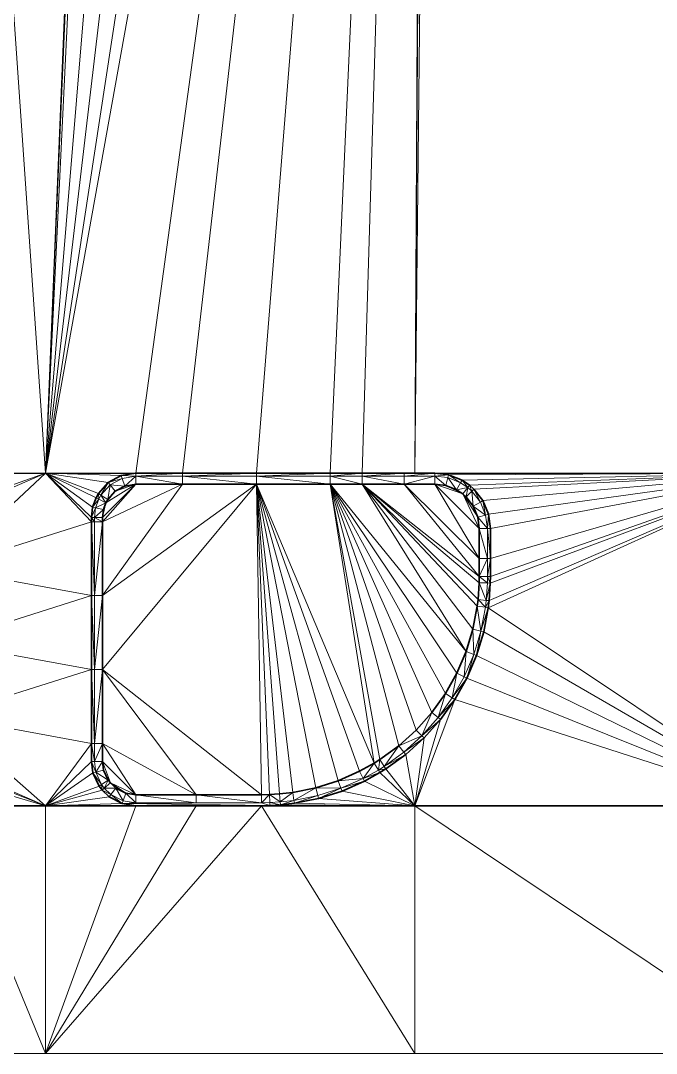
# Model space of a CAD drawing. Header units: metres. Extents: x 246428 to 246884, y 7418966 to 7419490.
# Drawn here: x 246719.67 to 246728.28, y 7419380.21 to 7419394.18 of the extents above; entities that cross this region are included whole.
import ezdxf

# ---------------------------------------------------------------- set-up
doc = ezdxf.new("R2010")
doc.units = ezdxf.units.M
doc.linetypes.add('blank name', pattern=[0])
doc.linetypes.add('HIDDEN', pattern=[9.525, 6.35, -3.175])
doc.layers.add('_12D_UNMAPPED', color=7, linetype='Continuous')
doc.layers.add('GRADELINES', color=250, linetype='HIDDEN', lineweight=25)
for name, color, linetype, lineweight, true_color in [('KERB_BACK', 7, 'Continuous', 35, 0x5fd2ff), ('KERB_LINE', 7, 'Continuous', 18, 0xb9b9b9), ('KERB_LIP', 7, 'Continuous', 35, 0x5fd2ff), ('KERB_TOP', 7, 'Continuous', 18, 0xb9b9b9)]:
    doc.layers.add(name, color=color, linetype=linetype, lineweight=lineweight, true_color=true_color)

msp = doc.modelspace()

# ---------------------------------------------------------------- linework, layer by layer
at = {"layer": '_12D_UNMAPPED', "color": 3, "linetype": 'blank name', "lineweight": 0}
for points in [[(246730.008, 7419388.055, 35.487), (246725.383, 7419416.69, 35.116), (246732.825, 7419416.708, 35.252)], [(246720.008, 7419388.055, 35.305), (246718.029, 7419416.655, 34.983), (246721.187, 7419416.657, 35.04)], [(246720.008, 7419388.055, 35.305), (246718.629, 7419388.055, 35.28), (246718.029, 7419416.655, 34.983)], [(246721.229, 7419416.655, 35.041), (246720.008, 7419388.055, 35.305), (246721.187, 7419416.657, 35.04)], [(246722.387, 7419416.655, 35.062), (246723.387, 7419416.655, 35.081), (246720.008, 7419388.055, 35.305)], [(246721.387, 7419416.655, 35.044), (246722.387, 7419416.655, 35.062), (246720.008, 7419388.055, 35.305)], [(246720.008, 7419388.055, 35.305), (246723.387, 7419416.655, 35.081), (246724.387, 7419416.655, 35.099)], [(246721.387, 7419416.655, 35.044), (246720.008, 7419388.055, 35.305), (246721.229, 7419416.655, 35.041)], [(246720.008, 7419388.055, 35.305), (246724.387, 7419416.655, 35.099), (246725.157, 7419416.655, 35.113)], [(246721.229, 7419388.055, 35.327), (246720.008, 7419388.055, 35.305), (246725.157, 7419416.655, 35.113)], [(246721.229, 7419388.055, 35.327), (246725.157, 7419416.655, 35.113), (246721.23, 7419388.055, 35.327)], [(246721.23, 7419388.055, 35.327), (246725.157, 7419416.655, 35.113), (246721.862, 7419388.055, 35.34)], [(246725.157, 7419416.655, 35.113), (246722.862, 7419388.055, 35.359), (246721.862, 7419388.055, 35.34)], [(246725.157, 7419416.655, 35.113), (246723.862, 7419388.055, 35.379), (246722.862, 7419388.055, 35.359)], [(246725.157, 7419416.655, 35.113), (246724.295, 7419388.055, 35.388), (246723.862, 7419388.055, 35.379)], [(246725.008, 7419388.055, 35.396), (246724.295, 7419388.055, 35.388), (246725.157, 7419416.655, 35.113)], [(246725.309, 7419416.671, 35.116), (246725.008, 7419388.055, 35.396), (246725.187, 7419416.656, 35.113)], [(246730.008, 7419388.055, 35.487), (246725.008, 7419388.055, 35.396), (246725.309, 7419416.671, 35.116)], [(246725.187, 7419416.656, 35.113), (246725.008, 7419388.055, 35.396), (246725.157, 7419416.655, 35.113)], [(246730.008, 7419388.055, 35.487), (246725.309, 7419416.671, 35.116), (246725.383, 7419416.69, 35.116)], [(246718.629, 7419388.055, 35.28), (246720.008, 7419388.055, 35.305), (246718.619, 7419387.565, 35.274)], [(246720.008, 7419388.055, 35.305), (246718.629, 7419387.455, 35.274), (246718.619, 7419387.565, 35.274)], [(246718.629, 7419386.765, 35.267), (246720.008, 7419388.055, 35.305), (246720.629, 7419387.398, 35.31)], [(246720.008, 7419388.055, 35.305), (246718.629, 7419386.765, 35.267), (246718.629, 7419387.455, 35.274)], [(246720.008, 7419388.055, 35.305), (246720.692, 7419387.721, 35.314), (246720.646, 7419387.596, 35.312)], [(246720.008, 7419388.055, 35.305), (246721.229, 7419388.055, 35.327), (246721.033, 7419388.022, 35.323)], [(246720.008, 7419388.055, 35.305), (246721.033, 7419388.022, 35.323), (246720.858, 7419387.927, 35.319)], [(246720.008, 7419388.055, 35.305), (246720.858, 7419387.927, 35.319), (246720.725, 7419387.779, 35.315)], [(246720.008, 7419388.055, 35.305), (246720.725, 7419387.779, 35.315), (246720.692, 7419387.721, 35.314)], [(246720.008, 7419388.055, 35.305), (246720.646, 7419387.596, 35.312), (246720.629, 7419387.455, 35.31)], [(246720.008, 7419388.055, 35.305), (246720.629, 7419387.455, 35.31), (246720.629, 7419387.398, 35.31)], [(246721.033, 7419388.022, 35.323), (246721.229, 7419388.055, 35.327), (246721.229, 7419388.015, 35.477)], [(246721.229, 7419388.015, 35.477), (246721.229, 7419388.055, 35.327), (246721.23, 7419388.015, 35.477)], [(246721.229, 7419388.055, 35.327), (246721.23, 7419388.055, 35.327), (246721.23, 7419388.015, 35.477)], [(246721.23, 7419388.055, 35.327), (246721.862, 7419388.055, 35.34), (246721.23, 7419388.015, 35.477)], [(246721.862, 7419388.055, 35.34), (246721.862, 7419388.015, 35.49), (246721.23, 7419388.015, 35.477)], [(246721.862, 7419388.055, 35.34), (246722.862, 7419388.055, 35.359), (246721.862, 7419388.015, 35.49)], [(246722.862, 7419388.055, 35.359), (246722.862, 7419388.015, 35.509), (246721.862, 7419388.015, 35.49)], [(246722.862, 7419388.055, 35.359), (246723.862, 7419388.055, 35.379), (246722.862, 7419388.015, 35.509)], [(246723.862, 7419388.055, 35.379), (246723.862, 7419388.015, 35.529), (246722.862, 7419388.015, 35.509)], [(246723.862, 7419388.055, 35.379), (246724.295, 7419388.055, 35.388), (246723.862, 7419388.015, 35.529)], [(246724.295, 7419388.055, 35.388), (246724.295, 7419388.015, 35.538), (246723.862, 7419388.015, 35.529)], [(246724.862, 7419388.055, 35.395), (246724.862, 7419388.015, 35.545), (246724.295, 7419388.015, 35.538)], [(246724.295, 7419388.055, 35.388), (246724.862, 7419388.055, 35.395), (246724.295, 7419388.015, 35.538)], [(246725.008, 7419388.055, 35.396), (246724.862, 7419388.055, 35.395), (246724.295, 7419388.055, 35.388)], [(246724.862, 7419388.055, 35.395), (246725.008, 7419388.055, 35.396), (246725.279, 7419388.055, 35.401)], [(246724.862, 7419388.015, 35.545), (246725.279, 7419388.055, 35.401), (246725.279, 7419388.015, 35.551)], [(246724.862, 7419388.015, 35.545), (246724.862, 7419388.055, 35.395), (246725.279, 7419388.055, 35.401)], [(246730.008, 7419388.055, 35.487), (246725.279, 7419388.055, 35.401), (246725.008, 7419388.055, 35.396)], [(246725.279, 7419388.055, 35.401), (246725.46, 7419388.033, 35.404), (246725.279, 7419388.015, 35.551)], [(246730.008, 7419388.055, 35.487), (246725.46, 7419388.033, 35.404), (246725.279, 7419388.055, 35.401)], [(246725.646, 7419387.96, 35.406), (246725.46, 7419388.033, 35.404), (246730.008, 7419388.055, 35.487)], [(246725.748, 7419387.891, 35.408), (246725.646, 7419387.96, 35.406), (246730.008, 7419388.055, 35.487)], [(246725.805, 7419387.84, 35.408), (246725.748, 7419387.891, 35.408), (246730.008, 7419388.055, 35.487)], [(246725.928, 7419387.683, 35.408), (246725.805, 7419387.84, 35.408), (246730.008, 7419388.055, 35.487)], [(246726.004, 7419387.499, 35.408), (246725.928, 7419387.683, 35.408), (246730.008, 7419388.055, 35.487)], [(246730.008, 7419383.555, 35.442), (246726.001, 7419386.235, 35.396), (246730.008, 7419388.055, 35.487)], [(246726.001, 7419386.235, 35.396), (246726.012, 7419386.33, 35.397), (246730.008, 7419388.055, 35.487)], [(246726.029, 7419387.305, 35.407), (246726.004, 7419387.499, 35.408), (246730.008, 7419388.055, 35.487)], [(246726.012, 7419386.33, 35.397), (246726.028, 7419386.568, 35.4), (246730.008, 7419388.055, 35.487)], [(246726.028, 7419386.568, 35.4), (246726.029, 7419386.655, 35.401), (246730.008, 7419388.055, 35.487)], [(246726.029, 7419386.901, 35.403), (246726.029, 7419387.305, 35.407), (246730.008, 7419388.055, 35.487)], [(246726.029, 7419386.655, 35.401), (246726.029, 7419386.901, 35.403), (246730.008, 7419388.055, 35.487)], [(246720.725, 7419387.779, 35.315), (246720.858, 7419387.927, 35.319), (246720.758, 7419387.758, 35.465)], [(246720.858, 7419387.927, 35.319), (246720.883, 7419387.895, 35.469), (246720.758, 7419387.758, 35.465)], [(246720.858, 7419387.927, 35.319), (246721.033, 7419388.022, 35.323), (246721.046, 7419387.984, 35.473)], [(246720.858, 7419387.927, 35.319), (246721.046, 7419387.984, 35.473), (246720.883, 7419387.895, 35.469)], [(246720.883, 7419387.895, 35.469), (246721.046, 7419387.984, 35.473), (246721.082, 7419387.881, 35.473)], [(246721.033, 7419388.022, 35.323), (246721.229, 7419388.015, 35.477), (246721.046, 7419387.984, 35.473)], [(246721.046, 7419387.984, 35.473), (246721.229, 7419388.015, 35.477), (246721.082, 7419387.881, 35.473)], [(246721.229, 7419388.015, 35.477), (246721.229, 7419387.905, 35.477), (246721.082, 7419387.881, 35.473)], [(246721.229, 7419388.015, 35.477), (246721.23, 7419388.015, 35.477), (246721.229, 7419387.905, 35.477)], [(246721.229, 7419387.905, 35.477), (246721.23, 7419388.015, 35.477), (246721.23, 7419387.905, 35.477)], [(246721.23, 7419388.015, 35.477), (246721.862, 7419387.905, 35.49), (246721.23, 7419387.905, 35.477)], [(246721.23, 7419388.015, 35.477), (246721.862, 7419388.015, 35.49), (246721.862, 7419387.905, 35.49)], [(246721.862, 7419388.015, 35.49), (246722.862, 7419388.015, 35.509), (246722.862, 7419387.905, 35.509)], [(246721.862, 7419388.015, 35.49), (246722.862, 7419387.905, 35.509), (246721.862, 7419387.905, 35.49)], [(246722.862, 7419388.015, 35.509), (246723.862, 7419387.905, 35.529), (246722.862, 7419387.905, 35.509)], [(246722.862, 7419388.015, 35.509), (246723.862, 7419388.015, 35.529), (246723.862, 7419387.905, 35.529)], [(246723.862, 7419388.015, 35.529), (246724.295, 7419387.905, 35.538), (246723.862, 7419387.905, 35.529)], [(246723.862, 7419388.015, 35.529), (246724.295, 7419388.015, 35.538), (246724.295, 7419387.905, 35.538)], [(246724.295, 7419388.015, 35.538), (246724.862, 7419387.905, 35.545), (246724.295, 7419387.905, 35.538)], [(246724.295, 7419388.015, 35.538), (246724.862, 7419388.015, 35.545), (246724.862, 7419387.905, 35.545)], [(246724.862, 7419387.905, 35.545), (246725.279, 7419388.015, 35.551), (246725.279, 7419387.905, 35.551)], [(246724.862, 7419387.905, 35.545), (246724.862, 7419388.015, 35.545), (246725.279, 7419388.015, 35.551)], [(246725.46, 7419388.033, 35.404), (246725.451, 7419387.994, 35.554), (246725.279, 7419388.015, 35.551)], [(246725.279, 7419388.015, 35.551), (246725.451, 7419387.994, 35.554), (246725.424, 7419387.888, 35.554)], [(246725.279, 7419388.015, 35.551), (246725.424, 7419387.888, 35.554), (246725.279, 7419387.905, 35.551)], [(246725.451, 7419387.994, 35.554), (246725.572, 7419387.829, 35.556), (246725.424, 7419387.888, 35.554)], [(246725.46, 7419388.033, 35.404), (246725.626, 7419387.925, 35.556), (246725.451, 7419387.994, 35.554)], [(246725.451, 7419387.994, 35.554), (246725.626, 7419387.925, 35.556), (246725.572, 7419387.829, 35.556)], [(246725.46, 7419388.033, 35.404), (246725.646, 7419387.96, 35.406), (246725.626, 7419387.925, 35.556)], [(246725.626, 7419387.925, 35.556), (246725.723, 7419387.86, 35.558), (246725.572, 7419387.829, 35.556)], [(246725.646, 7419387.96, 35.406), (246725.723, 7419387.86, 35.558), (246725.626, 7419387.925, 35.556)], [(246725.646, 7419387.96, 35.406), (246725.748, 7419387.891, 35.408), (246725.723, 7419387.86, 35.558)], [(246720.692, 7419387.721, 35.314), (246720.725, 7419387.779, 35.315), (246720.728, 7419387.704, 35.464)], [(246720.725, 7419387.779, 35.315), (246720.758, 7419387.758, 35.465), (246720.728, 7419387.704, 35.464)], [(246720.758, 7419387.758, 35.465), (246720.883, 7419387.895, 35.469), (246720.851, 7419387.698, 35.465)], [(246720.779, 7419386.398, 35.45), (246720.779, 7419387.398, 35.46), (246721.862, 7419387.905, 35.49)], [(246720.826, 7419387.655, 35.464), (246721.229, 7419387.905, 35.477), (246720.779, 7419387.455, 35.46)], [(246721.862, 7419387.905, 35.49), (246720.779, 7419387.398, 35.46), (246721.23, 7419387.905, 35.477)], [(246720.779, 7419385.398, 35.44), (246720.779, 7419386.398, 35.45), (246722.862, 7419387.905, 35.509)], [(246722.929, 7419383.705, 35.463), (246720.779, 7419385.398, 35.44), (246722.862, 7419387.905, 35.509)], [(246722.862, 7419387.905, 35.509), (246720.779, 7419386.398, 35.45), (246721.862, 7419387.905, 35.49)], [(246720.779, 7419387.398, 35.46), (246720.779, 7419387.455, 35.46), (246721.23, 7419387.905, 35.477)], [(246720.779, 7419387.455, 35.46), (246721.229, 7419387.905, 35.477), (246721.23, 7419387.905, 35.477)], [(246720.951, 7419387.809, 35.469), (246721.229, 7419387.905, 35.477), (246720.826, 7419387.655, 35.464)], [(246720.851, 7419387.698, 35.465), (246720.951, 7419387.809, 35.469), (246720.826, 7419387.655, 35.464)], [(246720.883, 7419387.895, 35.469), (246720.951, 7419387.809, 35.469), (246720.851, 7419387.698, 35.465)], [(246720.883, 7419387.895, 35.469), (246721.082, 7419387.881, 35.473), (246720.951, 7419387.809, 35.469)], [(246721.082, 7419387.881, 35.473), (246721.229, 7419387.905, 35.477), (246720.951, 7419387.809, 35.469)], [(246723.355, 7419383.736, 35.472), (246723.175, 7419383.715, 35.468), (246722.862, 7419387.905, 35.509)], [(246723.175, 7419383.715, 35.468), (246723.039, 7419383.707, 35.465), (246722.862, 7419387.905, 35.509)], [(246723.862, 7419387.905, 35.529), (246724.456, 7419384.131, 35.497), (246722.862, 7419387.905, 35.509)], [(246723.666, 7419383.799, 35.479), (246723.355, 7419383.736, 35.472), (246722.862, 7419387.905, 35.509)], [(246723.968, 7419383.894, 35.485), (246723.666, 7419383.799, 35.479), (246722.862, 7419387.905, 35.509)], [(246724.258, 7419384.021, 35.492), (246723.968, 7419383.894, 35.485), (246722.862, 7419387.905, 35.509)], [(246724.456, 7419384.131, 35.497), (246724.258, 7419384.021, 35.492), (246722.862, 7419387.905, 35.509)], [(246723.039, 7419383.707, 35.465), (246722.929, 7419383.705, 35.463), (246722.862, 7419387.905, 35.509)], [(246724.295, 7419387.905, 35.538), (246725.7, 7419385.641, 35.536), (246723.862, 7419387.905, 35.529)], [(246725.7, 7419385.641, 35.536), (246725.575, 7419385.35, 35.53), (246723.862, 7419387.905, 35.529)], [(246725.575, 7419385.35, 35.53), (246725.42, 7419385.073, 35.525), (246723.862, 7419387.905, 35.529)], [(246725.42, 7419385.073, 35.525), (246725.235, 7419384.815, 35.519), (246723.862, 7419387.905, 35.529)], [(246725.235, 7419384.815, 35.519), (246725.025, 7419384.579, 35.512), (246723.862, 7419387.905, 35.529)], [(246724.533, 7419384.179, 35.499), (246724.456, 7419384.131, 35.497), (246723.862, 7419387.905, 35.529)], [(246724.79, 7419384.366, 35.506), (246724.533, 7419384.179, 35.499), (246723.862, 7419387.905, 35.529)], [(246725.025, 7419384.579, 35.512), (246724.79, 7419384.366, 35.506), (246723.862, 7419387.905, 35.529)], [(246725.878, 7419386.572, 35.55), (246725.863, 7419386.346, 35.547), (246724.295, 7419387.905, 35.538)], [(246725.879, 7419386.655, 35.551), (246725.878, 7419386.572, 35.55), (246724.295, 7419387.905, 35.538)], [(246724.862, 7419387.905, 35.545), (246725.879, 7419386.655, 35.551), (246724.295, 7419387.905, 35.538)], [(246725.863, 7419386.346, 35.547), (246725.852, 7419386.256, 35.546), (246724.295, 7419387.905, 35.538)], [(246725.852, 7419386.256, 35.546), (246725.793, 7419385.944, 35.541), (246724.295, 7419387.905, 35.538)], [(246725.793, 7419385.944, 35.541), (246725.7, 7419385.641, 35.536), (246724.295, 7419387.905, 35.538)], [(246725.279, 7419387.905, 35.551), (246725.879, 7419386.901, 35.553), (246724.862, 7419387.905, 35.545)], [(246725.879, 7419386.901, 35.553), (246725.879, 7419386.655, 35.551), (246724.862, 7419387.905, 35.545)], [(246725.424, 7419387.888, 35.554), (246725.654, 7419387.774, 35.558), (246725.279, 7419387.905, 35.551)], [(246725.654, 7419387.774, 35.558), (246725.879, 7419387.305, 35.557), (246725.279, 7419387.905, 35.551)], [(246725.879, 7419387.305, 35.557), (246725.879, 7419386.901, 35.553), (246725.279, 7419387.905, 35.551)], [(246725.572, 7419387.829, 35.556), (246725.654, 7419387.774, 35.558), (246725.424, 7419387.888, 35.554)], [(246725.723, 7419387.86, 35.558), (246725.654, 7419387.774, 35.558), (246725.572, 7419387.829, 35.556)], [(246725.723, 7419387.86, 35.558), (246725.7, 7419387.733, 35.558), (246725.654, 7419387.774, 35.558)], [(246725.723, 7419387.86, 35.558), (246725.777, 7419387.812, 35.558), (246725.7, 7419387.733, 35.558)], [(246725.777, 7419387.812, 35.558), (246725.798, 7419387.607, 35.558), (246725.7, 7419387.733, 35.558)], [(246725.748, 7419387.891, 35.408), (246725.777, 7419387.812, 35.558), (246725.723, 7419387.86, 35.558)], [(246725.748, 7419387.891, 35.408), (246725.805, 7419387.84, 35.408), (246725.777, 7419387.812, 35.558)], [(246725.805, 7419387.84, 35.408), (246725.893, 7419387.663, 35.558), (246725.777, 7419387.812, 35.558)], [(246725.777, 7419387.812, 35.558), (246725.893, 7419387.663, 35.558), (246725.798, 7419387.607, 35.558)], [(246725.805, 7419387.84, 35.408), (246725.928, 7419387.683, 35.408), (246725.893, 7419387.663, 35.558)], [(246720.646, 7419387.596, 35.312), (246720.692, 7419387.721, 35.314), (246720.728, 7419387.704, 35.464)], [(246720.646, 7419387.596, 35.312), (246720.728, 7419387.704, 35.464), (246720.685, 7419387.587, 35.462)], [(246720.685, 7419387.587, 35.462), (246720.728, 7419387.704, 35.464), (246720.826, 7419387.655, 35.464)], [(246720.685, 7419387.587, 35.462), (246720.826, 7419387.655, 35.464), (246720.792, 7419387.561, 35.462)], [(246720.728, 7419387.704, 35.464), (246720.758, 7419387.758, 35.465), (246720.826, 7419387.655, 35.464)], [(246720.758, 7419387.758, 35.465), (246720.851, 7419387.698, 35.465), (246720.826, 7419387.655, 35.464)], [(246720.792, 7419387.561, 35.462), (246720.826, 7419387.655, 35.464), (246720.779, 7419387.455, 35.46)], [(246725.7, 7419387.733, 35.558), (246725.798, 7419387.607, 35.558), (246725.654, 7419387.774, 35.558)], [(246725.859, 7419387.46, 35.558), (246725.879, 7419387.305, 35.557), (246725.654, 7419387.774, 35.558)], [(246725.798, 7419387.607, 35.558), (246725.859, 7419387.46, 35.558), (246725.654, 7419387.774, 35.558)], [(246725.893, 7419387.663, 35.558), (246725.965, 7419387.488, 35.558), (246725.798, 7419387.607, 35.558)], [(246725.928, 7419387.683, 35.408), (246725.965, 7419387.488, 35.558), (246725.893, 7419387.663, 35.558)], [(246725.928, 7419387.683, 35.408), (246726.004, 7419387.499, 35.408), (246725.965, 7419387.488, 35.558)], [(246720.629, 7419387.455, 35.31), (246720.646, 7419387.596, 35.312), (246720.685, 7419387.587, 35.462)], [(246720.629, 7419387.455, 35.31), (246720.685, 7419387.587, 35.462), (246720.669, 7419387.455, 35.46)], [(246720.669, 7419387.455, 35.46), (246720.685, 7419387.587, 35.462), (246720.792, 7419387.561, 35.462)], [(246720.669, 7419387.455, 35.46), (246720.792, 7419387.561, 35.462), (246720.779, 7419387.455, 35.46)], [(246725.965, 7419387.488, 35.558), (246725.859, 7419387.46, 35.558), (246725.798, 7419387.607, 35.558)], [(246726.004, 7419387.499, 35.408), (246725.989, 7419387.305, 35.557), (246725.965, 7419387.488, 35.558)], [(246726.004, 7419387.499, 35.408), (246726.029, 7419387.305, 35.407), (246725.989, 7419387.305, 35.557)], [(246718.629, 7419386.765, 35.267), (246720.629, 7419387.398, 35.31), (246720.629, 7419386.398, 35.3)], [(246720.629, 7419387.398, 35.31), (246720.629, 7419387.455, 35.31), (246720.669, 7419387.398, 35.46)], [(246720.629, 7419387.455, 35.31), (246720.669, 7419387.455, 35.46), (246720.669, 7419387.398, 35.46)], [(246720.629, 7419386.398, 35.3), (246720.629, 7419387.398, 35.31), (246720.669, 7419386.398, 35.45)], [(246720.629, 7419387.398, 35.31), (246720.669, 7419387.398, 35.46), (246720.669, 7419386.398, 35.45)], [(246720.669, 7419387.398, 35.46), (246720.669, 7419387.455, 35.46), (246720.779, 7419387.398, 35.46)], [(246720.669, 7419387.455, 35.46), (246720.779, 7419387.455, 35.46), (246720.779, 7419387.398, 35.46)], [(246720.669, 7419386.398, 35.45), (246720.779, 7419387.398, 35.46), (246720.779, 7419386.398, 35.45)], [(246720.669, 7419386.398, 35.45), (246720.669, 7419387.398, 35.46), (246720.779, 7419387.398, 35.46)], [(246725.965, 7419387.488, 35.558), (246725.989, 7419387.305, 35.557), (246725.859, 7419387.46, 35.558)], [(246725.989, 7419387.305, 35.557), (246725.879, 7419387.305, 35.557), (246725.859, 7419387.46, 35.558)], [(246725.989, 7419387.305, 35.557), (246725.989, 7419386.901, 35.553), (246725.879, 7419387.305, 35.557)], [(246725.989, 7419386.901, 35.553), (246725.879, 7419386.901, 35.553), (246725.879, 7419387.305, 35.557)], [(246726.029, 7419387.305, 35.407), (246726.029, 7419386.901, 35.403), (246725.989, 7419387.305, 35.557)], [(246726.029, 7419386.901, 35.403), (246725.989, 7419386.901, 35.553), (246725.989, 7419387.305, 35.557)], [(246725.989, 7419386.901, 35.553), (246725.989, 7419386.655, 35.551), (246725.879, 7419386.655, 35.551)], [(246725.989, 7419386.901, 35.553), (246725.879, 7419386.655, 35.551), (246725.879, 7419386.901, 35.553)], [(246726.029, 7419386.901, 35.403), (246726.029, 7419386.655, 35.401), (246725.989, 7419386.655, 35.551)], [(246726.029, 7419386.901, 35.403), (246725.989, 7419386.655, 35.551), (246725.989, 7419386.901, 35.553)], [(246718.629, 7419385.765, 35.257), (246718.629, 7419386.765, 35.267), (246720.629, 7419386.398, 35.3)], [(246725.973, 7419386.334, 35.547), (246725.863, 7419386.346, 35.547), (246725.878, 7419386.572, 35.55)], [(246725.988, 7419386.569, 35.55), (246725.878, 7419386.572, 35.55), (246725.879, 7419386.655, 35.551)], [(246725.988, 7419386.569, 35.55), (246725.973, 7419386.334, 35.547), (246725.878, 7419386.572, 35.55)], [(246725.989, 7419386.655, 35.551), (246725.988, 7419386.569, 35.55), (246725.879, 7419386.655, 35.551)], [(246726.028, 7419386.568, 35.4), (246725.973, 7419386.334, 35.547), (246725.988, 7419386.569, 35.55)], [(246726.028, 7419386.568, 35.4), (246726.012, 7419386.33, 35.397), (246725.973, 7419386.334, 35.547)], [(246726.028, 7419386.568, 35.4), (246725.988, 7419386.569, 35.55), (246725.989, 7419386.655, 35.551)], [(246726.029, 7419386.655, 35.401), (246726.028, 7419386.568, 35.4), (246725.989, 7419386.655, 35.551)], [(246718.629, 7419385.765, 35.257), (246720.629, 7419386.398, 35.3), (246720.629, 7419385.398, 35.29)], [(246720.629, 7419385.398, 35.29), (246720.629, 7419386.398, 35.3), (246720.669, 7419385.398, 35.44)], [(246720.629, 7419386.398, 35.3), (246720.669, 7419386.398, 35.45), (246720.669, 7419385.398, 35.44)], [(246720.669, 7419385.398, 35.44), (246720.779, 7419386.398, 35.45), (246720.779, 7419385.398, 35.44)], [(246720.669, 7419385.398, 35.44), (246720.669, 7419386.398, 35.45), (246720.779, 7419386.398, 35.45)], [(246725.899, 7419385.918, 35.541), (246725.793, 7419385.944, 35.541), (246725.852, 7419386.256, 35.546)], [(246725.961, 7419386.241, 35.546), (246725.852, 7419386.256, 35.546), (246725.863, 7419386.346, 35.547)], [(246725.961, 7419386.241, 35.546), (246725.899, 7419385.918, 35.541), (246725.852, 7419386.256, 35.546)], [(246725.973, 7419386.334, 35.547), (246725.961, 7419386.241, 35.546), (246725.863, 7419386.346, 35.547)], [(246726.001, 7419386.235, 35.396), (246725.899, 7419385.918, 35.541), (246725.961, 7419386.241, 35.546)], [(246726.012, 7419386.33, 35.397), (246725.961, 7419386.241, 35.546), (246725.973, 7419386.334, 35.547)], [(246726.012, 7419386.33, 35.397), (246726.001, 7419386.235, 35.396), (246725.961, 7419386.241, 35.546)], [(246726.001, 7419386.235, 35.396), (246725.938, 7419385.908, 35.391), (246725.899, 7419385.918, 35.541)], [(246725.938, 7419385.908, 35.391), (246726.001, 7419386.235, 35.396), (246730.008, 7419383.555, 35.442)], [(246725.803, 7419385.603, 35.536), (246725.7, 7419385.641, 35.536), (246725.793, 7419385.944, 35.541)], [(246725.899, 7419385.918, 35.541), (246725.803, 7419385.603, 35.536), (246725.793, 7419385.944, 35.541)], [(246725.841, 7419385.59, 35.386), (246725.803, 7419385.603, 35.536), (246725.899, 7419385.918, 35.541)], [(246725.938, 7419385.908, 35.391), (246725.841, 7419385.59, 35.386), (246725.899, 7419385.918, 35.541)], [(246725.841, 7419385.59, 35.386), (246725.938, 7419385.908, 35.391), (246730.008, 7419383.555, 35.442)], [(246718.629, 7419384.765, 35.247), (246718.629, 7419385.765, 35.257), (246720.629, 7419385.398, 35.29)], [(246725.674, 7419385.301, 35.53), (246725.575, 7419385.35, 35.53), (246725.7, 7419385.641, 35.536)], [(246725.803, 7419385.603, 35.536), (246725.674, 7419385.301, 35.53), (246725.7, 7419385.641, 35.536)], [(246725.709, 7419385.283, 35.38), (246725.674, 7419385.301, 35.53), (246725.803, 7419385.603, 35.536)], [(246725.841, 7419385.59, 35.386), (246725.709, 7419385.283, 35.38), (246725.803, 7419385.603, 35.536)], [(246725.709, 7419385.283, 35.38), (246725.841, 7419385.59, 35.386), (246730.008, 7419383.555, 35.442)], [(246718.629, 7419384.765, 35.247), (246720.629, 7419385.398, 35.29), (246720.629, 7419384.398, 35.28)], [(246720.629, 7419384.398, 35.28), (246720.629, 7419385.398, 35.29), (246720.669, 7419384.398, 35.43)], [(246720.629, 7419385.398, 35.29), (246720.669, 7419385.398, 35.44), (246720.669, 7419384.398, 35.43)], [(246720.669, 7419384.398, 35.43), (246720.669, 7419385.398, 35.44), (246720.779, 7419385.398, 35.44)], [(246720.669, 7419384.398, 35.43), (246720.779, 7419385.398, 35.44), (246720.779, 7419384.398, 35.43)], [(246720.779, 7419384.398, 35.43), (246720.779, 7419385.398, 35.44), (246722.045, 7419383.705, 35.447)], [(246722.045, 7419383.705, 35.447), (246720.779, 7419385.398, 35.44), (246722.929, 7419383.705, 35.463)], [(246725.512, 7419385.014, 35.525), (246725.42, 7419385.073, 35.525), (246725.575, 7419385.35, 35.53)], [(246725.674, 7419385.301, 35.53), (246725.512, 7419385.014, 35.525), (246725.575, 7419385.35, 35.53)], [(246725.709, 7419385.283, 35.38), (246725.512, 7419385.014, 35.525), (246725.674, 7419385.301, 35.53)], [(246725.709, 7419385.283, 35.38), (246725.546, 7419384.993, 35.375), (246725.512, 7419385.014, 35.525)], [(246725.546, 7419384.993, 35.375), (246725.709, 7419385.283, 35.38), (246730.008, 7419383.555, 35.442)], [(246725.008, 7419383.555, 35.351), (246725.546, 7419384.993, 35.375), (246730.008, 7419383.555, 35.442)], [(246725.008, 7419383.555, 35.351), (246725.353, 7419384.722, 35.369), (246725.546, 7419384.993, 35.375)], [(246725.321, 7419384.747, 35.519), (246725.235, 7419384.815, 35.519), (246725.42, 7419385.073, 35.525)], [(246725.512, 7419385.014, 35.525), (246725.321, 7419384.747, 35.519), (246725.42, 7419385.073, 35.525)], [(246725.546, 7419384.993, 35.375), (246725.321, 7419384.747, 35.519), (246725.512, 7419385.014, 35.525)], [(246725.546, 7419384.993, 35.375), (246725.353, 7419384.722, 35.369), (246725.321, 7419384.747, 35.519)], [(246720.008, 7419383.555, 35.26), (246718.629, 7419384.155, 35.241), (246718.629, 7419384.765, 35.247)], [(246720.008, 7419383.555, 35.26), (246718.629, 7419384.765, 35.247), (246720.629, 7419384.398, 35.28)], [(246725.008, 7419383.555, 35.351), (246725.131, 7419384.473, 35.362), (246725.353, 7419384.722, 35.369)], [(246725.103, 7419384.501, 35.512), (246725.025, 7419384.579, 35.512), (246725.235, 7419384.815, 35.519)], [(246725.321, 7419384.747, 35.519), (246725.103, 7419384.501, 35.512), (246725.235, 7419384.815, 35.519)], [(246725.353, 7419384.722, 35.369), (246725.103, 7419384.501, 35.512), (246725.321, 7419384.747, 35.519)], [(246725.353, 7419384.722, 35.369), (246725.131, 7419384.473, 35.362), (246725.103, 7419384.501, 35.512)], [(246725.103, 7419384.501, 35.512), (246724.79, 7419384.366, 35.506), (246725.025, 7419384.579, 35.512)], [(246725.103, 7419384.501, 35.512), (246724.859, 7419384.28, 35.506), (246724.79, 7419384.366, 35.506)], [(246725.131, 7419384.473, 35.362), (246724.859, 7419384.28, 35.506), (246725.103, 7419384.501, 35.512)], [(246725.131, 7419384.473, 35.362), (246724.884, 7419384.249, 35.356), (246724.859, 7419384.28, 35.506)], [(246725.008, 7419383.555, 35.351), (246724.884, 7419384.249, 35.356), (246725.131, 7419384.473, 35.362)], [(246720.008, 7419383.555, 35.26), (246720.629, 7419384.398, 35.28), (246720.629, 7419384.155, 35.277)], [(246720.629, 7419384.155, 35.277), (246720.629, 7419384.398, 35.28), (246720.669, 7419384.155, 35.427)], [(246720.629, 7419384.398, 35.28), (246720.669, 7419384.398, 35.43), (246720.669, 7419384.155, 35.427)], [(246720.669, 7419384.155, 35.427), (246720.669, 7419384.398, 35.43), (246720.779, 7419384.398, 35.43)], [(246720.669, 7419384.155, 35.427), (246720.779, 7419384.398, 35.43), (246720.779, 7419384.155, 35.427)], [(246720.779, 7419384.155, 35.427), (246720.779, 7419384.398, 35.43), (246721.229, 7419383.705, 35.432)], [(246721.229, 7419383.705, 35.432), (246720.779, 7419384.398, 35.43), (246722.045, 7419383.705, 35.447)], [(246724.593, 7419384.087, 35.499), (246724.533, 7419384.179, 35.499), (246724.79, 7419384.366, 35.506)], [(246724.859, 7419384.28, 35.506), (246724.593, 7419384.087, 35.499), (246724.79, 7419384.366, 35.506)], [(246720.008, 7419383.555, 35.26), (246718.627, 7419384.099, 35.24), (246718.629, 7419384.155, 35.241)], [(246720.008, 7419383.555, 35.26), (246720.629, 7419384.155, 35.277), (246720.65, 7419384, 35.277)], [(246720.629, 7419384.155, 35.277), (246720.669, 7419384.155, 35.427), (246720.689, 7419384.01, 35.427)], [(246720.65, 7419384, 35.277), (246720.629, 7419384.155, 35.277), (246720.689, 7419384.01, 35.427)], [(246720.689, 7419384.01, 35.427), (246720.669, 7419384.155, 35.427), (246720.779, 7419384.155, 35.427)], [(246720.689, 7419384.01, 35.427), (246720.779, 7419384.155, 35.427), (246720.795, 7419384.038, 35.427)], [(246720.795, 7419384.038, 35.427), (246720.779, 7419384.155, 35.427), (246720.887, 7419383.863, 35.426)], [(246720.887, 7419383.863, 35.426), (246720.779, 7419384.155, 35.427), (246721.229, 7419383.705, 35.432)], [(246724.513, 7419384.037, 35.497), (246724.456, 7419384.131, 35.497), (246724.533, 7419384.179, 35.499)], [(246724.593, 7419384.087, 35.499), (246724.513, 7419384.037, 35.497), (246724.533, 7419384.179, 35.499)], [(246724.884, 7419384.249, 35.356), (246724.593, 7419384.087, 35.499), (246724.859, 7419384.28, 35.506)], [(246724.884, 7419384.249, 35.356), (246724.615, 7419384.053, 35.349), (246724.593, 7419384.087, 35.499)], [(246725.008, 7419383.555, 35.351), (246724.615, 7419384.053, 35.349), (246724.884, 7419384.249, 35.356)], [(246720.008, 7419383.555, 35.26), (246718.6, 7419383.968, 35.238), (246718.627, 7419384.099, 35.24)], [(246720.65, 7419384, 35.277), (246720.689, 7419384.01, 35.427), (246720.766, 7419383.841, 35.426)], [(246720.689, 7419384.01, 35.427), (246720.795, 7419384.038, 35.427), (246720.857, 7419383.903, 35.426)], [(246720.766, 7419383.841, 35.426), (246720.689, 7419384.01, 35.427), (246720.857, 7419383.903, 35.426)], [(246720.857, 7419383.903, 35.426), (246720.795, 7419384.038, 35.427), (246720.887, 7419383.863, 35.426)], [(246724.308, 7419383.923, 35.492), (246723.968, 7419383.894, 35.485), (246724.258, 7419384.021, 35.492)], [(246724.308, 7419383.923, 35.492), (246724.258, 7419384.021, 35.492), (246724.456, 7419384.131, 35.497)], [(246724.513, 7419384.037, 35.497), (246724.308, 7419383.923, 35.492), (246724.456, 7419384.131, 35.497)], [(246724.534, 7419384.003, 35.347), (246724.308, 7419383.923, 35.492), (246724.513, 7419384.037, 35.497)], [(246724.534, 7419384.003, 35.347), (246724.326, 7419383.888, 35.342), (246724.308, 7419383.923, 35.492)], [(246725.008, 7419383.555, 35.351), (246724.326, 7419383.888, 35.342), (246724.534, 7419384.003, 35.347)], [(246724.615, 7419384.053, 35.349), (246724.513, 7419384.037, 35.497), (246724.593, 7419384.087, 35.499)], [(246724.615, 7419384.053, 35.349), (246724.534, 7419384.003, 35.347), (246724.513, 7419384.037, 35.497)], [(246725.008, 7419383.555, 35.351), (246724.534, 7419384.003, 35.347), (246724.615, 7419384.053, 35.349)], [(246720.008, 7419383.555, 35.26), (246718.629, 7419383.555, 35.235), (246718.6, 7419383.968, 35.238)], [(246720.008, 7419383.555, 35.26), (246720.65, 7419384, 35.277), (246720.733, 7419383.819, 35.276)], [(246720.733, 7419383.819, 35.276), (246720.65, 7419384, 35.277), (246720.766, 7419383.841, 35.426)], [(246720.804, 7419383.792, 35.426), (246720.766, 7419383.841, 35.426), (246720.857, 7419383.903, 35.426)], [(246720.804, 7419383.792, 35.426), (246720.857, 7419383.903, 35.426), (246720.887, 7419383.863, 35.426)], [(246724.007, 7419383.791, 35.485), (246723.666, 7419383.799, 35.479), (246723.968, 7419383.894, 35.485)], [(246724.308, 7419383.923, 35.492), (246724.007, 7419383.791, 35.485), (246723.968, 7419383.894, 35.485)], [(246724.326, 7419383.888, 35.342), (246724.007, 7419383.791, 35.485), (246724.308, 7419383.923, 35.492)], [(246724.326, 7419383.888, 35.342), (246724.021, 7419383.754, 35.335), (246724.007, 7419383.791, 35.485)], [(246725.008, 7419383.555, 35.351), (246724.021, 7419383.754, 35.335), (246724.326, 7419383.888, 35.342)], [(246720.008, 7419383.555, 35.26), (246720.733, 7419383.819, 35.276), (246720.773, 7419383.766, 35.276)], [(246720.008, 7419383.555, 35.26), (246720.773, 7419383.766, 35.276), (246720.87, 7419383.675, 35.278)], [(246720.773, 7419383.766, 35.276), (246720.733, 7419383.819, 35.276), (246720.766, 7419383.841, 35.426)], [(246720.773, 7419383.766, 35.276), (246720.766, 7419383.841, 35.426), (246720.804, 7419383.792, 35.426)], [(246720.773, 7419383.766, 35.276), (246720.804, 7419383.792, 35.426), (246720.894, 7419383.707, 35.428)], [(246720.87, 7419383.675, 35.278), (246720.773, 7419383.766, 35.276), (246720.894, 7419383.707, 35.428)], [(246720.804, 7419383.792, 35.426), (246720.887, 7419383.863, 35.426), (246720.96, 7419383.795, 35.428)], [(246720.894, 7419383.707, 35.428), (246720.804, 7419383.792, 35.426), (246720.96, 7419383.795, 35.428)], [(246720.96, 7419383.795, 35.428), (246720.887, 7419383.863, 35.426), (246721.093, 7419383.726, 35.43)], [(246721.093, 7419383.726, 35.43), (246720.887, 7419383.863, 35.426), (246721.229, 7419383.705, 35.432)], [(246721.06, 7419383.622, 35.43), (246720.894, 7419383.707, 35.428), (246720.96, 7419383.795, 35.428)], [(246721.06, 7419383.622, 35.43), (246720.96, 7419383.795, 35.428), (246721.093, 7419383.726, 35.43)], [(246721.229, 7419383.595, 35.432), (246721.06, 7419383.622, 35.43), (246721.093, 7419383.726, 35.43)], [(246721.229, 7419383.595, 35.432), (246721.093, 7419383.726, 35.43), (246721.229, 7419383.705, 35.432)], [(246723.184, 7419383.606, 35.468), (246723.175, 7419383.715, 35.468), (246723.355, 7419383.736, 35.472)], [(246723.371, 7419383.627, 35.472), (246723.184, 7419383.606, 35.468), (246723.355, 7419383.736, 35.472)], [(246723.371, 7419383.627, 35.472), (246723.355, 7419383.736, 35.472), (246723.666, 7419383.799, 35.479)], [(246723.693, 7419383.692, 35.479), (246723.371, 7419383.627, 35.472), (246723.666, 7419383.799, 35.479)], [(246724.007, 7419383.791, 35.485), (246723.693, 7419383.692, 35.479), (246723.666, 7419383.799, 35.479)], [(246723.703, 7419383.653, 35.329), (246723.693, 7419383.692, 35.479), (246724.007, 7419383.791, 35.485)], [(246724.021, 7419383.754, 35.335), (246723.703, 7419383.653, 35.329), (246724.007, 7419383.791, 35.485)], [(246725.008, 7419383.555, 35.351), (246723.703, 7419383.653, 35.329), (246724.021, 7419383.754, 35.335)], [(246720.008, 7419383.555, 35.26), (246720.87, 7419383.675, 35.278), (246721.047, 7419383.584, 35.28)], [(246721.047, 7419383.584, 35.28), (246720.87, 7419383.675, 35.278), (246720.894, 7419383.707, 35.428)], [(246721.047, 7419383.584, 35.28), (246720.894, 7419383.707, 35.428), (246721.06, 7419383.622, 35.43)], [(246721.229, 7419383.595, 35.432), (246721.047, 7419383.584, 35.28), (246721.06, 7419383.622, 35.43)], [(246722.045, 7419383.595, 35.447), (246722.929, 7419383.595, 35.463), (246721.047, 7419383.584, 35.28)], [(246721.047, 7419383.584, 35.28), (246722.929, 7419383.595, 35.463), (246723.044, 7419383.557, 35.315)], [(246722.045, 7419383.595, 35.447), (246721.047, 7419383.584, 35.28), (246721.229, 7419383.595, 35.432)], [(246722.045, 7419383.595, 35.447), (246721.229, 7419383.705, 35.432), (246722.045, 7419383.705, 35.447)], [(246722.045, 7419383.595, 35.447), (246721.229, 7419383.595, 35.432), (246721.229, 7419383.705, 35.432)], [(246722.929, 7419383.595, 35.463), (246722.045, 7419383.705, 35.447), (246722.929, 7419383.705, 35.463)], [(246722.929, 7419383.595, 35.463), (246722.045, 7419383.595, 35.447), (246722.045, 7419383.705, 35.447)], [(246723.043, 7419383.597, 35.465), (246722.929, 7419383.595, 35.463), (246723.039, 7419383.707, 35.465)], [(246722.929, 7419383.595, 35.463), (246722.929, 7419383.705, 35.463), (246723.039, 7419383.707, 35.465)], [(246722.929, 7419383.595, 35.463), (246723.043, 7419383.597, 35.465), (246723.044, 7419383.557, 35.315)], [(246723.184, 7419383.606, 35.468), (246723.039, 7419383.707, 35.465), (246723.175, 7419383.715, 35.468)], [(246723.184, 7419383.606, 35.468), (246723.043, 7419383.597, 35.465), (246723.039, 7419383.707, 35.465)], [(246723.187, 7419383.566, 35.318), (246723.043, 7419383.597, 35.465), (246723.184, 7419383.606, 35.468)], [(246723.187, 7419383.566, 35.318), (246723.044, 7419383.557, 35.315), (246723.043, 7419383.597, 35.465)], [(246723.187, 7419383.566, 35.318), (246723.184, 7419383.606, 35.468), (246723.371, 7419383.627, 35.472)], [(246723.376, 7419383.588, 35.322), (246723.187, 7419383.566, 35.318), (246723.371, 7419383.627, 35.472)], [(246725.008, 7419383.555, 35.351), (246723.187, 7419383.566, 35.318), (246723.376, 7419383.588, 35.322)], [(246723.376, 7419383.588, 35.322), (246723.371, 7419383.627, 35.472), (246723.693, 7419383.692, 35.479)], [(246723.703, 7419383.653, 35.329), (246723.376, 7419383.588, 35.322), (246723.693, 7419383.692, 35.479)], [(246725.008, 7419383.555, 35.351), (246723.376, 7419383.588, 35.322), (246723.703, 7419383.653, 35.329)], [(246720.008, 7419380.205, 35.226), (246718.629, 7419380.205, 35.201), (246718.629, 7419383.555, 35.235)], [(246720.008, 7419380.205, 35.226), (246718.629, 7419383.555, 35.235), (246720.008, 7419383.555, 35.26)], [(246720.008, 7419383.555, 35.26), (246721.047, 7419383.584, 35.28), (246721.229, 7419383.555, 35.282)], [(246720.008, 7419380.205, 35.226), (246721.229, 7419383.555, 35.282), (246722.045, 7419383.555, 35.297)], [(246720.008, 7419380.205, 35.226), (246720.008, 7419383.555, 35.26), (246721.229, 7419383.555, 35.282)], [(246720.008, 7419380.205, 35.226), (246722.045, 7419383.555, 35.297), (246722.929, 7419383.555, 35.313)], [(246725.008, 7419380.205, 35.318), (246720.008, 7419380.205, 35.226), (246722.929, 7419383.555, 35.313)], [(246721.047, 7419383.584, 35.28), (246723.044, 7419383.557, 35.315), (246721.229, 7419383.555, 35.282)], [(246723.044, 7419383.557, 35.315), (246722.045, 7419383.555, 35.297), (246721.229, 7419383.555, 35.282)], [(246723.044, 7419383.557, 35.315), (246722.929, 7419383.555, 35.313), (246722.045, 7419383.555, 35.297)], [(246725.008, 7419383.555, 35.351), (246722.929, 7419383.555, 35.313), (246723.044, 7419383.557, 35.315)], [(246725.008, 7419383.555, 35.351), (246725.008, 7419380.205, 35.318), (246722.929, 7419383.555, 35.313)], [(246725.008, 7419383.555, 35.351), (246723.044, 7419383.557, 35.315), (246723.187, 7419383.566, 35.318)], [(246730.008, 7419380.205, 35.409), (246725.008, 7419383.555, 35.351), (246730.008, 7419383.555, 35.442)], [(246730.008, 7419380.205, 35.409), (246725.008, 7419380.205, 35.318), (246725.008, 7419383.555, 35.351)]]:
    msp.add_3dface(points, dxfattribs=at)
at = {"layer": 'GRADELINES'}
msp.add_polyline3d([(246718.629, 7419388.055, 35.28), (246720.008, 7419388.055, 35.305), (246725.008, 7419388.055, 35.396), (246730.008, 7419388.055, 35.487), (246735.008, 7419388.055, 35.579), (246739.696, 7419388.055, 35.664), (246740.008, 7419388.055, 35.67), (246745.008, 7419388.055, 35.76), (246750.008, 7419388.055, 35.85), (246751.029, 7419387.915, 35.867)], dxfattribs=at)
at = {"layer": 'KERB_BACK'}
msp.add_polyline3d([(246721.229, 7419387.905, 35.477), (246721.082, 7419387.881, 35.473), (246720.951, 7419387.809, 35.469), (246720.851, 7419387.698, 35.465), (246720.826, 7419387.655, 35.464), (246720.792, 7419387.561, 35.462), (246720.779, 7419387.455, 35.46), (246720.779, 7419387.398, 35.46), (246720.779, 7419386.398, 35.45), (246720.779, 7419385.398, 35.44), (246720.779, 7419384.398, 35.43), (246720.779, 7419384.155, 35.427), (246720.795, 7419384.038, 35.427), (246720.857, 7419383.903, 35.426), (246720.887, 7419383.863, 35.426), (246720.96, 7419383.795, 35.428), (246721.093, 7419383.726, 35.43), (246721.229, 7419383.705, 35.432), (246722.045, 7419383.705, 35.447), (246722.929, 7419383.705, 35.463), (246723.039, 7419383.707, 35.465), (246723.175, 7419383.715, 35.468), (246723.355, 7419383.736, 35.472), (246723.666, 7419383.799, 35.479), (246723.968, 7419383.894, 35.485), (246724.258, 7419384.021, 35.492), (246724.456, 7419384.131, 35.497), (246724.533, 7419384.179, 35.499), (246724.79, 7419384.366, 35.506), (246725.025, 7419384.579, 35.512), (246725.235, 7419384.815, 35.519), (246725.42, 7419385.073, 35.525), (246725.575, 7419385.35, 35.53), (246725.7, 7419385.641, 35.536), (246725.793, 7419385.944, 35.541), (246725.852, 7419386.256, 35.546), (246725.863, 7419386.346, 35.547), (246725.878, 7419386.572, 35.55), (246725.879, 7419386.655, 35.551), (246725.879, 7419386.901, 35.553), (246725.879, 7419387.305, 35.557), (246725.859, 7419387.46, 35.558), (246725.798, 7419387.607, 35.558), (246725.7, 7419387.733, 35.558), (246725.654, 7419387.774, 35.558), (246725.572, 7419387.829, 35.556), (246725.424, 7419387.888, 35.554), (246725.279, 7419387.905, 35.551), (246724.862, 7419387.905, 35.545), (246724.295, 7419387.905, 35.538), (246723.862, 7419387.905, 35.529), (246722.862, 7419387.905, 35.509), (246721.862, 7419387.905, 35.49), (246721.23, 7419387.905, 35.477), (246721.229, 7419387.905, 35.477)], dxfattribs=at)
at = {"layer": 'KERB_LINE'}
msp.add_polyline3d([(246721.229, 7419388.055, 35.327), (246721.033, 7419388.022, 35.323), (246720.858, 7419387.927, 35.319), (246720.725, 7419387.779, 35.315), (246720.692, 7419387.721, 35.314), (246720.646, 7419387.596, 35.312), (246720.629, 7419387.455, 35.31), (246720.629, 7419387.398, 35.31), (246720.629, 7419386.398, 35.3), (246720.629, 7419385.398, 35.29), (246720.629, 7419384.398, 35.28), (246720.629, 7419384.155, 35.277), (246720.65, 7419384, 35.277), (246720.733, 7419383.819, 35.276), (246720.773, 7419383.766, 35.276), (246720.87, 7419383.675, 35.278), (246721.047, 7419383.584, 35.28), (246721.229, 7419383.555, 35.282), (246722.045, 7419383.555, 35.297), (246722.929, 7419383.555, 35.313), (246723.044, 7419383.557, 35.315), (246723.187, 7419383.566, 35.318), (246723.376, 7419383.588, 35.322), (246723.703, 7419383.653, 35.329), (246724.021, 7419383.754, 35.335), (246724.326, 7419383.888, 35.342), (246724.534, 7419384.003, 35.347), (246724.615, 7419384.053, 35.349), (246724.884, 7419384.249, 35.356), (246725.131, 7419384.473, 35.362), (246725.353, 7419384.722, 35.369), (246725.546, 7419384.993, 35.375), (246725.709, 7419385.283, 35.38), (246725.841, 7419385.59, 35.386), (246725.938, 7419385.908, 35.391), (246726.001, 7419386.235, 35.396), (246726.012, 7419386.33, 35.397), (246726.028, 7419386.568, 35.4), (246726.029, 7419386.655, 35.401), (246726.029, 7419386.901, 35.403), (246726.029, 7419387.305, 35.407), (246726.004, 7419387.499, 35.408), (246725.928, 7419387.683, 35.408), (246725.805, 7419387.84, 35.408), (246725.748, 7419387.891, 35.408), (246725.646, 7419387.96, 35.406), (246725.46, 7419388.033, 35.404), (246725.279, 7419388.055, 35.401), (246724.862, 7419388.055, 35.395), (246724.295, 7419388.055, 35.388), (246723.862, 7419388.055, 35.379), (246722.862, 7419388.055, 35.359), (246721.862, 7419388.055, 35.34), (246721.23, 7419388.055, 35.327), (246721.229, 7419388.055, 35.327)], dxfattribs=at)
at = {"layer": 'KERB_LIP'}
for points in [[(246721.229, 7419388.055, 35.327), (246721.033, 7419388.022, 35.323), (246720.858, 7419387.927, 35.319), (246720.725, 7419387.779, 35.315), (246720.692, 7419387.721, 35.314), (246720.646, 7419387.596, 35.312), (246720.629, 7419387.455, 35.31), (246720.629, 7419387.398, 35.31), (246720.629, 7419386.398, 35.3), (246720.629, 7419385.398, 35.29), (246720.629, 7419384.398, 35.28), (246720.629, 7419384.155, 35.277), (246720.65, 7419384, 35.277), (246720.733, 7419383.819, 35.276), (246720.773, 7419383.766, 35.276), (246720.87, 7419383.675, 35.278), (246721.047, 7419383.584, 35.28), (246721.229, 7419383.555, 35.282), (246722.045, 7419383.555, 35.297), (246722.929, 7419383.555, 35.313), (246723.044, 7419383.557, 35.315), (246723.187, 7419383.566, 35.318), (246723.376, 7419383.588, 35.322), (246723.703, 7419383.653, 35.329), (246724.021, 7419383.754, 35.335), (246724.326, 7419383.888, 35.342), (246724.534, 7419384.003, 35.347), (246724.615, 7419384.053, 35.349), (246724.884, 7419384.249, 35.356), (246725.131, 7419384.473, 35.362), (246725.353, 7419384.722, 35.369), (246725.546, 7419384.993, 35.375), (246725.709, 7419385.283, 35.38), (246725.841, 7419385.59, 35.386), (246725.938, 7419385.908, 35.391), (246726.001, 7419386.235, 35.396), (246726.012, 7419386.33, 35.397), (246726.028, 7419386.568, 35.4), (246726.029, 7419386.655, 35.401), (246726.029, 7419386.901, 35.403), (246726.029, 7419387.305, 35.407), (246726.004, 7419387.499, 35.408), (246725.928, 7419387.683, 35.408), (246725.805, 7419387.84, 35.408), (246725.748, 7419387.891, 35.408), (246725.646, 7419387.96, 35.406), (246725.46, 7419388.033, 35.404), (246725.279, 7419388.055, 35.401), (246724.862, 7419388.055, 35.395), (246724.295, 7419388.055, 35.388), (246723.862, 7419388.055, 35.379), (246722.862, 7419388.055, 35.359), (246721.862, 7419388.055, 35.34), (246721.23, 7419388.055, 35.327), (246721.229, 7419388.055, 35.327)], [(246718.629, 7419383.555, 35.235), (246720.008, 7419383.555, 35.26), (246725.008, 7419383.555, 35.351), (246730.008, 7419383.555, 35.442), (246735.008, 7419383.555, 35.534), (246739.696, 7419383.555, 35.619)]]:
    msp.add_polyline3d(points, dxfattribs=at)
at = {"layer": 'KERB_TOP'}
msp.add_polyline3d([(246721.229, 7419388.015, 35.477), (246721.046, 7419387.984, 35.473), (246720.883, 7419387.895, 35.469), (246720.758, 7419387.758, 35.465), (246720.728, 7419387.704, 35.464), (246720.685, 7419387.587, 35.462), (246720.669, 7419387.455, 35.46), (246720.669, 7419387.398, 35.46), (246720.669, 7419386.398, 35.45), (246720.669, 7419385.398, 35.44), (246720.669, 7419384.398, 35.43), (246720.669, 7419384.155, 35.427), (246720.689, 7419384.01, 35.427), (246720.766, 7419383.841, 35.426), (246720.804, 7419383.792, 35.426), (246720.894, 7419383.707, 35.428), (246721.06, 7419383.622, 35.43), (246721.229, 7419383.595, 35.432), (246722.045, 7419383.595, 35.447), (246722.929, 7419383.595, 35.463), (246723.043, 7419383.597, 35.465), (246723.184, 7419383.606, 35.468), (246723.371, 7419383.627, 35.472), (246723.693, 7419383.692, 35.479), (246724.007, 7419383.791, 35.485), (246724.308, 7419383.923, 35.492), (246724.513, 7419384.037, 35.497), (246724.593, 7419384.087, 35.499), (246724.859, 7419384.28, 35.506), (246725.103, 7419384.501, 35.512), (246725.321, 7419384.747, 35.519), (246725.512, 7419385.014, 35.525), (246725.674, 7419385.301, 35.53), (246725.803, 7419385.603, 35.536), (246725.899, 7419385.918, 35.541), (246725.961, 7419386.241, 35.546), (246725.973, 7419386.334, 35.547), (246725.988, 7419386.569, 35.55), (246725.989, 7419386.655, 35.551), (246725.989, 7419386.901, 35.553), (246725.989, 7419387.305, 35.557), (246725.965, 7419387.488, 35.558), (246725.893, 7419387.663, 35.558), (246725.777, 7419387.812, 35.558), (246725.723, 7419387.86, 35.558), (246725.626, 7419387.925, 35.556), (246725.451, 7419387.994, 35.554), (246725.279, 7419388.015, 35.551), (246724.862, 7419388.015, 35.545), (246724.295, 7419388.015, 35.538), (246723.862, 7419388.015, 35.529), (246722.862, 7419388.015, 35.509), (246721.862, 7419388.015, 35.49), (246721.23, 7419388.015, 35.477), (246721.229, 7419388.015, 35.477)], dxfattribs=at)

doc.saveas('drawing.dxf')
